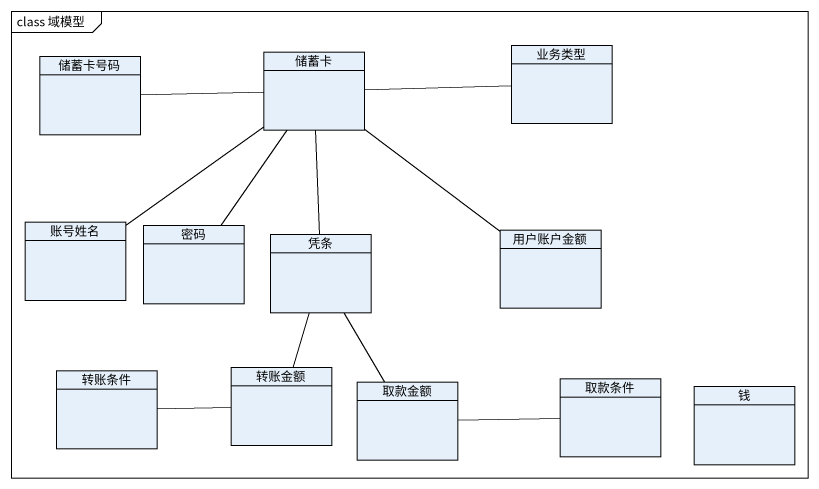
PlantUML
@startuml
mainframe class 域模型
hide circle
hide empty members
class 储蓄卡号码
class 储蓄卡
class 业务类型
class 账号姓名
class 密码
class 用户账户金额
class 凭条
class 转账条件
class 转账金额
class 取款金额
class 取款条件
class 钱
储蓄卡号码 -right- 储蓄卡
储蓄卡 -right- 业务类型
储蓄卡 -- 密码
储蓄卡 -- 用户账户金额
储蓄卡 -- 凭条
账号姓名 -up- 储蓄卡
凭条 -- 转账金额
凭条 -- 取款金额
转账条件 -right- 转账金额
取款金额 -right- 取款条件
@enduml
